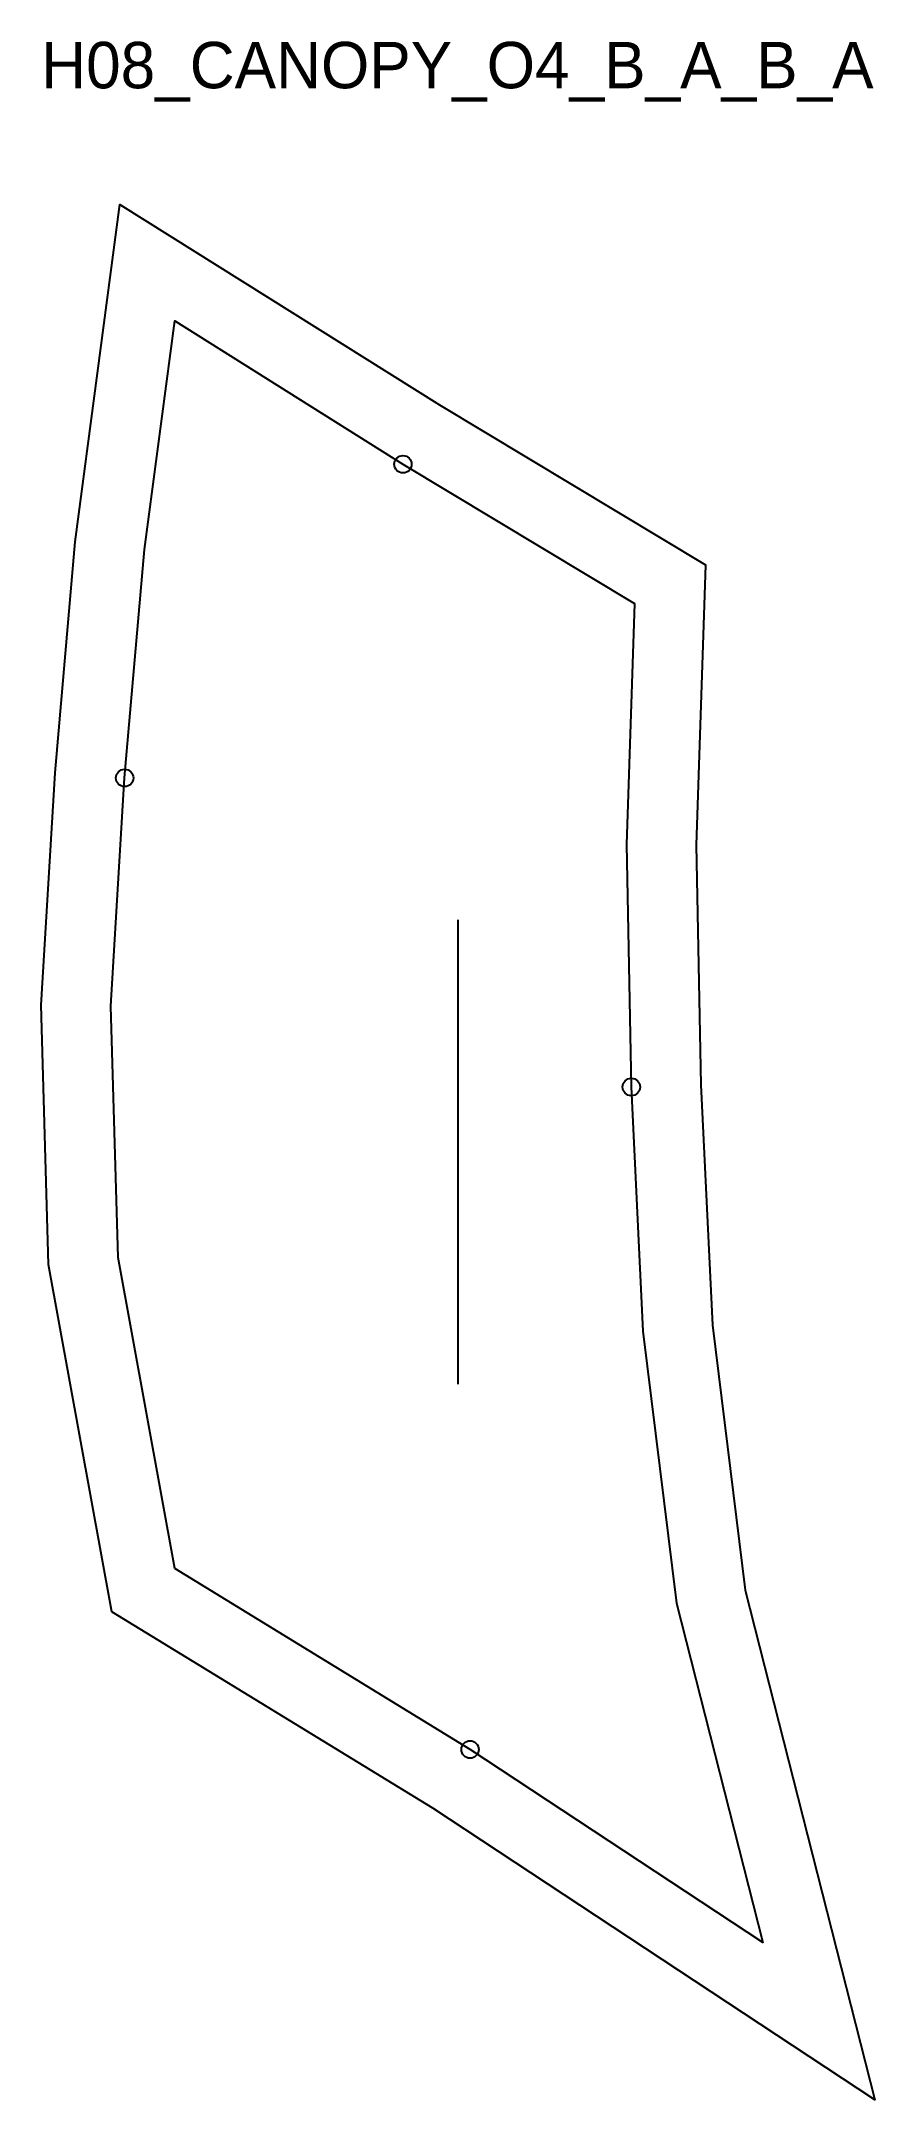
# Model space of a CAD drawing. Header units: millimetres. Extents: x -23 to 121, y -92 to 263.
import ezdxf

# ---------------------------------------------------------------- set-up
doc = ezdxf.new("R2010")
doc.units = ezdxf.units.MM
for name, color, linetype in [('CUT', 1, 'Continuous'), ('GRAIN', 3, 'Continuous'), ('ID', 7, 'Continuous'), ('NOTCH', 2, 'Continuous'), ('SEAM', 5, 'Continuous')]:
    doc.layers.add(name, color=color, linetype=linetype)

msp = doc.modelspace()

# ---------------------------------------------------------------- linework, layer by layer
at = {"layer": 'CUT'}
msp.add_lwpolyline([(-10.85, -7.43), (-21.7, 52.39), (-22.98, 97.1), (-20.59, 137.15), (-17.16, 176.95), (-9.44, 235.13), (45.59, 200.57), (91.38, 173.01), (89.78, 124.71), (90.61, 83.41), (92.57, 41.94), (98.2, -3.73), (120.54, -91.55), (44.42, -41.3), (-10.85, -7.43)], close=True, dxfattribs=at)
at = {"layer": 'GRAIN'}
msp.add_line((48.78, 31.79), (48.78, 111.79), dxfattribs=at)
at = {"layer": 'NOTCH'}
for centre in [(39.3, 190.34), (-8.62, 136.27), (78.62, 83.01), (50.86, -31.17)]:
    msp.add_circle(centre, 1.5, dxfattribs=at)
at = {"layer": 'SEAM'}
msp.add_lwpolyline([(0, 0), (-9.73, 53.64), (-10.97, 96.92), (-8.62, 136.27), (-5.22, 175.65), (0, 215.03), (39.3, 190.34), (79.15, 166.36), (77.77, 124.79), (78.62, 83.01), (80.61, 40.92), (86.39, -5.95), (101.26, -64.44), (50.86, -31.17)], close=True, dxfattribs=at)

# ---------------------------------------------------------------- texts
at = {"layer": 'ID'}
msp.add_text('H08_CANOPY_O4_B_A_B_A', height=8, dxfattribs=at).set_placement((-22.98, 255.13))

doc.saveas('drawing.dxf')
